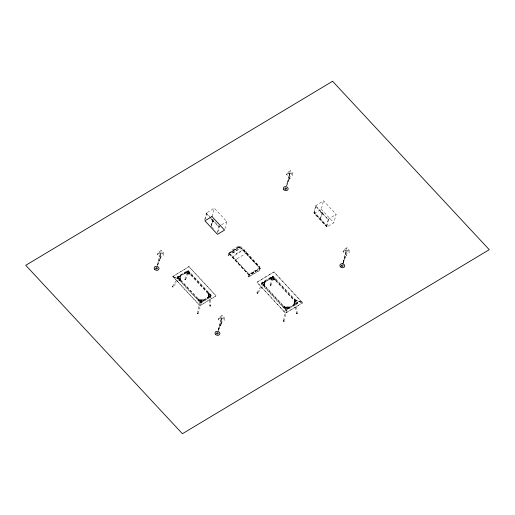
<?xml version="1.0" encoding="UTF-8"?>
<svg xmlns="http://www.w3.org/2000/svg" width="515" height="515" viewBox="0 0 515 515"><rect width="100%" height="100%" fill="white"/><g stroke="black" fill="none" stroke-linecap="round" stroke-linejoin="round"><path stroke-width="0.39" stroke-dasharray="2.58 1.93" d="M294.084 304.474L294.561 299.646L302.588 302.736L273.954 271.92L256.914 282.168L285.529 313.094L302.498 302.917L285.529 313.094L256.921 282.336L273.954 271.92L302.498 302.917M180.218 279.677L180.289 279.31M180.347 278.184L180.289 277.862M180.469 277.746L180.379 277.611M180.585 276.31L180.649 275.956M208.002 297.046L207.938 297.374M208.099 297.38L208.517 292.829L207.783 298.224L208.343 297.985L208.903 294.419L208.272 293.737M208.079 295.874L208.112 295.713M208.33 295.462L208.382 295.172M208.504 293.717L208.466 294.02M208.369 293.705L208.305 294.007M264.716 285.709L264.781 285.419M264.626 285.413L264.568 285.716M264.697 284.183L264.749 283.855M264.826 283.707L264.877 283.372M294.071 302.91L294.265 302.588M294.329 302.447L294.393 302.105M294.322 300.915L294.387 300.676M294.471 300.921L294.522 300.56M265.167 281.917L264.955 282.168M295.23 299.968L302.299 302.704L294.561 299.646L293.782 305.35L294.149 304.127M157.358 264.968L160.32 253.303L160.725 253.187L157.674 265.392M189.868 273.819L185.574 273.137M185.651 273.137L184.782 273.491L185.027 272.577L190.524 273.484L190.28 274.392L184.782 273.491M187.434 273.723L187.454 273.6M187.66 273.195L187.608 273.059M185.406 273.214L185.683 272.184L189.971 272.892L189.861 273.851M198.726 299.492L198.977 299.717L198.739 299.466M200.728 300.052C200.959 300.915 201.005 298.861 201.037 299.859M203.116 300.245L198.861 299.537L198.584 300.567L202.878 301.262L203.155 300.181M218.231 329.96L221.077 319.351C221.527 316.551 221.817 319.59 221.225 319.487M270.298 278.667L270.343 279.021L270.542 278.731M272.338 279.368L272.332 279.529M272.77 278.969L272.77 279.033M274.566 279.581L274.875 279.568M289.443 173.619C289.81 176.491 289.359 172.39 290.042 173.851M284.538 306.824L284.538 306.76M286.398 307.326L286.411 307.197M286.482 307.017L286.765 306.753M288.574 307.423L288.612 308.556L284.08 307.809L284.409 306.715L288.844 307.629M343.067 262.347L346.035 250.683L346.44 250.56L343.318 262.74M289.61 174.772L289.739 173.735L286.482 185.278M321.057 212.277C321.817 212.637 320.002 212.605 321.283 212.631M322.094 214.008C323.388 213.738 321.65 214.092 322.364 214.259M180.295 276.182L180.54 275.268L180.102 279.664L180.16 279.31M180.07 280.514L180.804 275.107L180.07 280.514L179.523 279.922M189.597 273.768L185.503 273.111M264.555 286.662L265.328 280.971L264.555 286.662L263.854 286.063L264.446 282.304L265.071 281.93M294.477 304.932L294.883 301.23L294.303 300.612M259.483 268.424L259.528 266.609L243.956 249.994L243.466 250.084M259.702 267.459L259.682 266.892M283.302 321.012L285.555 307.693M197.4 313.442L200.039 300.419M270.233 285.014L271.74 277.778M160.41 258.279L160.892 257.648L160.622 258.253M287.576 182.613L289.527 178.647L290.17 178.267L289.72 177.99L289.559 178.814L289.72 177.99M286.868 185.748L287.602 182.69L289.713 178.551M343.454 262.811C343.087 261.118 347.657 252.292 346.312 255.833M160.41 258.427L158.459 262.438L160.545 258.446M344.123 259.747L346.305 255.614M180.16 279.349L179.851 280.276M228.525 255.582L228.937 253.734L240.016 247L239.604 248.854L228.319 255.363L228.776 253.329L239.855 246.601L260.275 268.379L259.818 270.414L248.533 276.928L248.945 275.081L260.03 268.347L259.611 270.195L248.533 276.928M243.956 249.994L243.769 251.14L259.348 267.755A0.818 0.663 12.6 0 1 259.238 268.688L249.839 274.398A0.818 0.663 12.6 0 1 248.7 274.225L233.057 257.642L233.701 255.974L243.853 249.814C245.874 249.331 248.243 256.296 246.318 253.129M228.319 255.363L239.404 248.636L239.855 246.601M248.739 277.147L249.189 275.113L260.275 268.379M160.133 257.249L160.86 254.198L163.41 252.672L161.279 250.38L158.729 251.906L157.371 254.281L160.133 257.249L163.435 255.273L163.41 252.672M221.012 322.242L221.74 319.184L224.282 317.658L222.152 315.373L219.609 316.899L218.251 319.268L221.012 322.242L224.308 320.259L224.282 317.658M289.256 177.559L289.984 174.508L292.533 172.982L290.402 170.69L287.853 172.222L286.495 174.591L289.256 177.559L292.559 175.583L292.533 172.982M345.848 254.629L346.576 251.571L349.119 250.045L346.994 247.76L344.445 249.286L343.087 251.655L345.848 254.629L349.151 252.646L349.119 250.045M294.477 300.889L294.792 299.897L294.065 305.183M188.928 266.648L172.795 276.504L199.91 305.659L216.055 295.964L188.941 266.628L216.062 295.784L199.91 305.659L172.77 276.381L180.314 279.6L172.976 276.703L179.677 279.297M185.02 279.291L187.016 271.785M221.508 323.433L219.287 327.347L221.289 323.266L221.92 322.944L221.476 322.667L221.888 322.989M157.745 265.431L158.427 262.328M172.795 276.504L188.941 266.628M177.096 277.843L177.372 276.819L188.084 270.394L211.562 295.636L211.285 296.659L200.573 303.084L177.096 277.843L187.808 271.418L188.084 270.394M177.533 277.933L177.81 276.909L188.014 270.787L211.021 295.52L210.744 296.543L200.541 302.666L177.533 277.933L187.737 271.811L188.014 270.787M179.877 276.529L180.147 275.506L179.49 280.038L179.902 276.413L180.559 276.021M217.691 232.664L219.332 226.452L218.708 226.857L206.116 213.319L214.234 208.092L226.825 221.63L224.553 230.108M204.79 219.332L206.451 213.146M204.886 219.899L206.773 212.953L206.116 213.319M211.961 216.57L214.234 208.092M211.053 226.066L213.036 219.686L211.169 226.645M211.092 226.104L212.747 219.911M198.069 299.859L198.314 298.951L203.811 299.839L202.91 301.146L198.616 300.451L198.069 299.859L203.567 300.754M218.708 226.857L220.819 225.235M217.562 232.059L219.01 226.645L206.225 212.895M200.541 302.666L200.811 301.636L211.021 295.52M200.573 303.084L200.85 302.06L211.562 295.636M207.783 298.224L208.028 297.31M208.82 294.329L209.064 293.415L208.414 297.94M218.547 330.012L221.495 318.412L221.077 319.351M218.553 330.379L219.287 327.347L221.399 323.504M218.618 330.424L219.332 327.289M286.591 186.089L289.391 174.585M261.311 283.817L261.601 282.735L272.899 275.956L297.664 302.582L297.374 303.663L286.076 310.442L261.311 283.817L272.609 277.044L272.899 275.956M261.884 283.945L262.174 282.857L272.937 276.401L297.207 302.492L296.91 303.573L286.147 310.03L261.884 283.945L272.647 277.488L272.937 276.401M264.343 282.465L264.633 281.383L263.976 286.037M269.519 279.259L269.776 278.3L275.577 279.239L275.319 280.205L269.519 279.259L270.253 278.834L274.74 279.581L275.319 280.205M283.533 307.069L283.791 306.103L289.591 307.056L289.333 308.015L283.533 307.069L284.113 307.687L288.645 308.434M286.076 310.442L286.437 308.949L297.207 302.492M283.926 321.154L287.473 307.964M314.189 212.579L326.761 226.098L328.628 219.139L328.004 219.538L315.412 206L323.529 200.773L336.121 214.317L333.849 222.789L326.806 227.018L314.214 213.474L314.504 212.386L327.083 225.905L326.793 226.999M327.102 225.924L326.446 226.291L313.886 212.785L315.747 205.826M314.202 212.598L316.068 205.633L315.412 206M314.214 213.474L321.257 209.251L323.529 200.773M322.01 212.56L320.182 219.557L322.332 212.367M328.004 219.538L336.121 214.317M326.446 226.291L328.306 219.332L315.528 205.575M343.389 262.766L344.258 259.74M221.791 318.528L221.18 318.36M221.366 323.433L221.476 322.667M197.992 313.584L201.809 300.857M157.371 254.281L160.674 252.305L161.279 250.38M218.251 319.268L221.547 317.292L222.152 315.373M286.495 174.591L289.797 172.615L290.402 170.69M343.087 251.655L346.389 249.678L346.994 247.76M270.851 285.175L273.6 278.274M185.6 279.458L188.702 272.525M211.781 219.577C211.182 220.768 212.077 219.081 211.98 219.95M213.133 221.07C213.918 221.431 212.045 221.379 213.352 221.424M320.98 212.804L320.787 212.45M322.454 213.738L322.673 214.092M257.107 292.771L262.875 282.748M172.531 286.572L178.505 276.845M160.918 253.541L160.3 253.374M346.634 250.914L346.016 250.747M161.015 257.996L160.551 257.777M258.067 292.565L264.401 283.965L264.047 284.126A1.011 0.753 43.6 0 1 263.171 283.784L262.888 283.372A0.953 0.715 43.6 0 1 262.985 282.593L263.345 282.432M173.941 285.761L179.96 277.991A0.901 0.644 45.2 0 0 180.018 277.257L179.741 276.87M259.534 267.948L249.138 274.089L229.87 253.65L229.799 252.35L240.196 246.209L259.463 266.648M187.138 271.585L187.505 271.315A0.901 0.856 24.9 0 1 188.406 271.527L188.58 271.63M208.755 295.037L209.122 294.767M234.068 255.794L233.057 257.642M236.919 258.839L235.915 260.687L236.552 259.019L246.949 252.807M290.138 178.312L289.675 178.087M346.73 255.376L346.267 255.15M179.96 277.991L179.638 278.139A0.966 0.689 45.2 0 1 178.821 277.817L178.544 277.43M211.659 220.137L211.491 219.763M213.036 221.617L212.862 221.244M295.108 301.796L294.728 302.112A0.946 0.747 -20.1 0 0 294.664 302.897L294.998 303.161A1.017 0.805 -20.1 0 0 295.971 303.09L296.35 302.775A0.946 0.747 -20.1 0 0 296.415 301.99L296.08 301.726M243.769 251.14L244.097 249.762M221.489 224.83L226.825 221.63M313.886 212.785L314.523 212.405M297.664 302.582L286.366 309.361L261.601 282.735M200.168 300.181L200.496 300.045A0.901 0.489 13.7 0 1 201.397 300.2L201.726 300.445A0.966 0.521 13.7 0 1 201.719 300.966L201.391 301.101A0.901 0.489 13.7 0 1 200.49 300.947M286.057 307.255L285.696 307.416A1.004 0.586 11.1 0 0 285.671 308.002L286.012 308.266A0.953 0.56 11.1 0 0 286.971 308.401L287.331 308.24A1.004 0.586 11.1 0 0 287.357 307.655L287.016 307.391M189.739 273.819L190.28 274.392M200.49 300.947L200.161 300.702M210.043 294.741L210.352 295.005A0.901 0.702 -15.4 0 1 210.255 295.739L209.888 296.009A0.953 0.747 -15.4 0 1 208.968 296.028L208.665 295.771A0.901 0.702 -15.4 0 1 208.755 295.037M228.776 253.329L249.189 275.113M289.797 172.615L292.559 175.583M287.853 172.222L289.984 174.508M321.257 209.251L333.849 222.789M346.389 249.678L349.151 252.646M344.445 249.286L346.576 251.571M272.609 277.044L297.374 303.663M272.647 277.488L296.91 303.573M212.322 227.353L213.416 228.525M262.174 282.857L286.437 308.949M187.808 271.418L211.285 296.659M187.737 271.811L210.744 296.543M221.547 317.292L224.308 320.259M160.674 252.305L163.435 255.273M219.609 316.899L221.74 319.184M158.729 251.906L160.86 254.198M177.81 276.909L200.811 301.636M177.372 276.819L200.85 302.06M264.214 282.774L264.504 283.179M294.586 302.717L296.505 313.384M208.594 295.597L209.914 305.949M296.511 302.376L297.149 313.268M210.429 295.365L210.526 305.878M187.138 271.643A0.901 0.856 24.9 0 0 187.145 272.68L187.312 272.847A0.901 0.856 24.9 0 0 188.213 272.995L188.587 272.725A0.901 0.856 24.9 0 0 188.574 271.695M200.168 300.709A0.901 0.489 13.7 0 1 200.174 300.226M209.135 294.709A0.953 0.747 -15.4 0 1 210.056 294.683M178.531 277.418A0.966 0.689 45.2 0 1 178.596 276.626M178.924 276.471A0.966 0.689 45.2 0 1 179.741 276.793M286.057 307.301A0.953 0.56 11.1 0 1 287.016 307.436M264.433 283.153A0.953 0.715 43.6 0 1 264.337 283.939M263.352 282.368A1.011 0.753 43.6 0 1 264.227 282.709M295.114 301.713A1.017 0.805 -20.1 0 1 296.086 301.642M294.85 301.352L294.445 305.054L295.14 300.271L294.85 301.352M270.472 277.881L270.182 278.969L274.707 279.703L274.997 278.615L270.472 277.881M231.905 250.045L238.554 246.157L241.947 250.399L236.095 253.85L236.404 253.644C234.885 254.732 232.703 250.277 231.905 250.045M272.1 277.141L271.926 277.321A1.017 0.979 19.1 0 0 271.811 278.274L272.12 278.667A0.946 0.914 19.1 0 0 273.079 278.789L273.478 278.486A1.017 0.979 19.1 0 0 273.587 277.534L273.278 277.141A0.946 0.914 19.1 0 0 272.319 277.019L272.1 277.141M239.816 246.788L228.737 253.515L249.151 275.3L260.23 268.566L239.816 246.788M238.664 246.685L238.554 246.37L238.638 246.704"/><path stroke-width="0.77" d="M342.578 263.526A2.453 1.97 15 0 1 343.196 263.693M172.531 286.572L173.014 286.952L172.564 286.527M296.518 313.249L297.149 313.268L296.518 313.249M197.412 313.397L197.992 313.584L197.412 313.397M270.253 284.93L270.851 285.175L270.253 284.93M185.04 279.214L185.6 279.458L185.04 279.214M283.314 320.967L283.939 321.109L283.314 320.967M209.933 305.826L210.526 305.878L209.933 305.826M257.107 292.771L257.616 293.183L257.107 292.771M332.587 81.267L25.75 265.315L182.413 433.733L489.25 249.685L332.587 81.267M211.961 216.57L204.919 220.793L217.491 234.312L224.553 230.108L211.961 216.57M283.862 189.752A2.453 1.97 15 0 0 287.994 189.526A2.453 1.97 15 0 0 285.304 186.63A2.453 1.97 15 0 0 283.862 189.752M285.13 188.992A0.779 0.631 15 0 0 286.443 188.921A0.779 0.631 15 0 0 285.587 188.001A0.779 0.631 15 0 0 285.13 188.992M215.618 334.428A2.453 1.97 15 0 0 219.744 334.203A2.453 1.97 15 0 0 217.053 331.312A2.453 1.97 15 0 0 215.618 334.428M216.879 333.669A0.779 0.631 15 0 0 218.199 333.598A0.779 0.631 15 0 0 217.336 332.677A0.779 0.631 15 0 0 216.879 333.669M340.454 266.815A2.453 1.97 15 0 0 344.587 266.59A2.453 1.97 15 0 0 341.889 263.699A2.453 1.97 15 0 0 340.454 266.815M341.722 266.055A0.779 0.631 15 0 0 343.035 265.985A0.779 0.631 15 0 0 342.179 265.064A0.779 0.631 15 0 0 341.722 266.055M154.738 269.435A2.453 1.97 15 0 0 158.871 269.216A2.453 1.97 15 0 0 156.18 266.319A2.453 1.97 15 0 0 154.738 269.435M156.006 268.675A0.779 0.631 15 0 0 157.32 268.605A0.779 0.631 15 0 0 156.463 267.684A0.779 0.631 15 0 0 156.006 268.675"/></g></svg>
